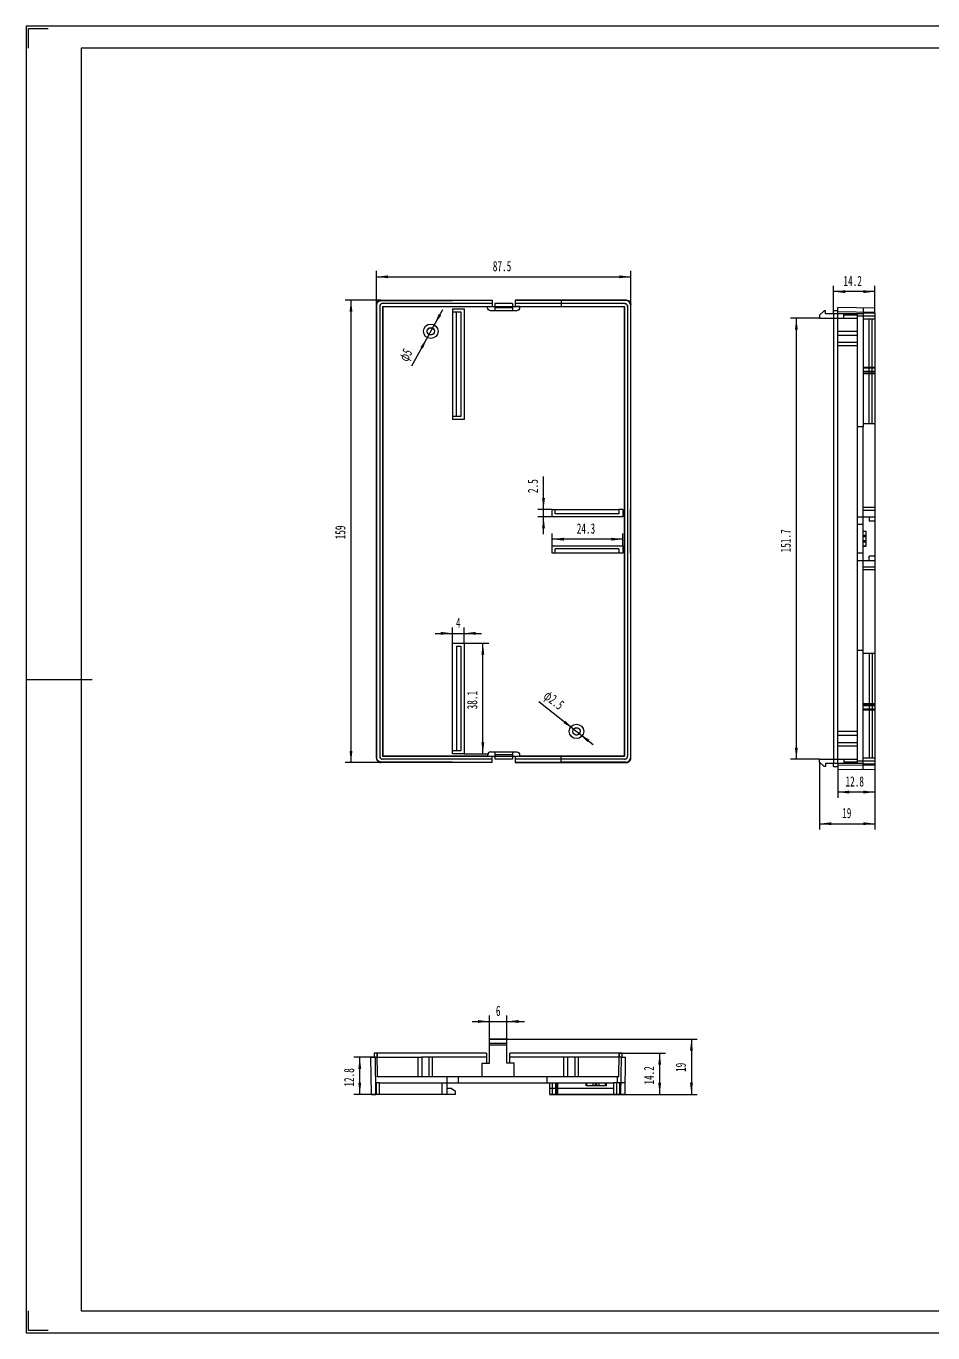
# Model space of a CAD drawing. Header units: millimetres. Extents: x 710 to 1346, y -487 to -38.
# Drawn here: x 709.7 to 1021.5, y -487.2 to -37.8 of the extents above; entities that cross this region are included whole.
import ezdxf

# ---------------------------------------------------------------- set-up
doc = ezdxf.new("R2010")
doc.units = ezdxf.units.MM
doc.layers.get('0').update_dxf_attribs({"lineweight": 0})
for name, color, linetype, lineweight in [('CAXA3', 7, 'Continuous', 25), ('CAXA4', 3, 'Continuous', 25), ('图框_内框线', 5, 'Continuous', 50), ('图框_外框线', 7, 'Continuous', 0), ('图框_角线', 5, 'Continuous', 140)]:
    doc.layers.add(name, color=color, linetype=linetype, lineweight=lineweight)
doc.styles.add('标准', font='', dxfattribs={"width": 0.667})
doc.styles.get('标准').set_extended_font_data('FangSong_GB2312')
doc.dimstyles.new('标准', dxfattribs={"dimtxt": 3.5, "dimasz": 4, "dimexe": 2, "dimexo": 0, "dimtad": 1, "dimdsep": 46, "dimtxsty": '标准', "dimcen": 0, "dimdle": 6, "dimazin": 2, "dimtfac": 1, "dimtdec": 3, "dimtmove": 0, "dimatfit": 3, "dimfxl": 0, "dimtolj": 1, "dimtzin": 0, "dimarcsym": 0})

# ---------------------------------------------------------------- blocks, each defined once
blk = doc.blocks.new('*CAXBLOCK01')
at = {"layer": 'CAXA4', "linetype": 'Continuous', "lineweight": 25}
for points in [[(830.12, -124.02), (834.12, -124.52), (834.12, -123.52)], [(917.62, -124.02), (913.62, -124.52), (913.62, -123.52)]]:
    blk.add_hatch(color=0, dxfattribs=at).paths.add_polyline_path(points, flags=0)
at = {"layer": 'CAXA4', "color": 0, "linetype": 'Continuous', "lineweight": 25}
for p, q in [((830.12, -133.56), (830.12, -122.02)), ((830.12, -124.02), (917.62, -124.02)), ((917.62, -133.56), (917.62, -122.02))]:
    blk.add_line(p, q, dxfattribs=at)
at = {"layer": 'CAXA4', "color": 0, "linetype": 'Continuous', "lineweight": 25, "insert": (870.14, -118.6), "char_height": 3.5, "attachment_point": 1, "style": '标准'}
blk.add_mtext('\\fFangSong_GB2312|b0|i0|p34;87.5', dxfattribs=at)
blk = doc.blocks.new('*CAXBLOCK12')
at = {"layer": 'CAXA4', "linetype": 'Continuous', "lineweight": 25}
for points in [[(821.37, -132.06), (820.87, -136.06), (821.87, -136.06)], [(821.37, -291.06), (820.87, -287.06), (821.87, -287.06)]]:
    blk.add_hatch(color=0, dxfattribs=at).paths.add_polyline_path(points, flags=0)
at = {"layer": 'CAXA4', "color": 0, "linetype": 'Continuous', "lineweight": 25}
for p, q in [((831.62, -132.06), (819.37, -132.06)), ((821.37, -132.06), (821.37, -291.06)), ((831.62, -291.06), (819.37, -291.06))]:
    blk.add_line(p, q, dxfattribs=at)
at = {"layer": 'CAXA4', "color": 0, "linetype": 'Continuous', "lineweight": 25, "insert": (815.95, -214.31), "char_height": 3.5, "attachment_point": 1, "rotation": 90, "style": '标准'}
blk.add_mtext('\\fFangSong_GB2312|b0|i0|p34;159', dxfattribs=at)
blk = doc.blocks.new('*CAXBLOCK23')
at = {"layer": 'CAXA4', "linetype": 'Continuous', "lineweight": 25}
for points in [[(850.02, -140.57), (852.39, -137.31), (851.52, -136.82)], [(847.61, -144.95), (846.12, -148.69), (845.24, -148.21)]]:
    blk.add_hatch(color=0, dxfattribs=at).paths.add_polyline_path(points, flags=0)
at = {"layer": 'CAXA4', "color": 0, "linetype": 'Continuous', "lineweight": 25}
blk.add_line((842.3, -154.58), (852.92, -135.31), dxfattribs=at)
at = {"layer": 'CAXA4', "color": 0, "linetype": 'Continuous', "lineweight": 25, "insert": (837.64, -151.81), "char_height": 3.5, "attachment_point": 1, "rotation": 61.1367, "style": '标准'}
blk.add_mtext('\\fFangSong_GB2312|b0|i0|p34;φ5', dxfattribs=at)
blk = doc.blocks.new('*CAXBLOCK34')
at = {"layer": 'CAXA4', "linetype": 'Continuous', "lineweight": 25}
for points in [[(897.93, -279.58), (894.48, -277.5), (895.1, -276.71)], [(899.9, -281.13), (902.73, -284), (903.35, -283.22)]]:
    blk.add_hatch(color=0, dxfattribs=at).paths.add_polyline_path(points, flags=0)
at = {"layer": 'CAXA4', "color": 0, "linetype": 'Continuous', "lineweight": 25}
blk.add_line((885.94, -270.12), (904.61, -284.85), dxfattribs=at)
at = {"layer": 'CAXA4', "color": 0, "linetype": 'Continuous', "lineweight": 25, "insert": (889.43, -265.97), "char_height": 3.5, "attachment_point": 1, "rotation": 321.7313, "style": '标准'}
blk.add_mtext('\\fFangSong_GB2312|b0|i0|p34;φ2.5', dxfattribs=at)
blk = doc.blocks.new('*CAXBLOCK45')
at = {"layer": 'CAXA4', "linetype": 'Continuous', "lineweight": 25}
for points in [[(890.57, -214.25), (894.57, -213.75), (894.57, -214.75)], [(914.87, -214.25), (910.87, -213.75), (910.87, -214.75)]]:
    blk.add_hatch(color=0, dxfattribs=at).paths.add_polyline_path(points, flags=0)
at = {"layer": 'CAXA4', "color": 0, "linetype": 'Continuous', "lineweight": 25}
for p, q in [((890.57, -216.56), (890.57, -212.25)), ((914.87, -214.25), (890.57, -214.25)), ((914.87, -216.56), (914.87, -212.25))]:
    blk.add_line(p, q, dxfattribs=at)
at = {"layer": 'CAXA4', "color": 0, "linetype": 'Continuous', "lineweight": 25, "insert": (898.99, -208.83), "char_height": 3.5, "attachment_point": 1, "style": '标准'}
blk.add_mtext('\\fFangSong_GB2312|b0|i0|p34;24.3', dxfattribs=at)
blk = doc.blocks.new('*CAXBLOCK56')
at = {"layer": 'CAXA4', "linetype": 'Continuous', "lineweight": 25}
for points in [[(887.58, -204.06), (888.08, -200.06), (887.08, -200.06)], [(887.58, -206.56), (888.08, -210.56), (887.08, -210.56)]]:
    blk.add_hatch(color=0, dxfattribs=at).paths.add_polyline_path(points, flags=0)
at = {"layer": 'CAXA4', "color": 0, "linetype": 'Continuous', "lineweight": 25}
for p, q in [((887.58, -212.56), (887.58, -192.71)), ((890.57, -204.06), (885.58, -204.06)), ((890.57, -206.56), (885.58, -206.56))]:
    blk.add_line(p, q, dxfattribs=at)
at = {"layer": 'CAXA4', "color": 0, "linetype": 'Continuous', "lineweight": 25, "insert": (882.16, -198.38), "char_height": 3.5, "attachment_point": 1, "rotation": 90, "style": '标准'}
blk.add_mtext('\\fFangSong_GB2312|b0|i0|p34;2.5', dxfattribs=at)
blk = doc.blocks.new('*CAXBLOCK67')
at = {"layer": 'CAXA4', "linetype": 'Continuous', "lineweight": 25}
for points in [[(866.72, -250.01), (867.22, -254.01), (866.22, -254.01)], [(866.72, -288.11), (867.22, -284.11), (866.22, -284.11)]]:
    blk.add_hatch(color=0, dxfattribs=at).paths.add_polyline_path(points, flags=0)
at = {"layer": 'CAXA4', "color": 0, "linetype": 'Continuous', "lineweight": 25}
for p, q in [((860.27, -250.01), (868.72, -250.01)), ((866.72, -288.11), (866.72, -250.01)), ((860.27, -288.11), (868.72, -288.11))]:
    blk.add_line(p, q, dxfattribs=at)
at = {"layer": 'CAXA4', "color": 0, "linetype": 'Continuous', "lineweight": 25, "insert": (861.3, -272.78), "char_height": 3.5, "attachment_point": 1, "rotation": 90, "style": '标准'}
blk.add_mtext('\\fFangSong_GB2312|b0|i0|p34;38.1', dxfattribs=at)
blk = doc.blocks.new('*CAXBLOCK78')
at = {"layer": 'CAXA4', "linetype": 'Continuous', "lineweight": 25}
for points in [[(856.27, -246.64), (852.27, -247.14), (852.27, -246.14)], [(860.27, -246.64), (864.27, -247.14), (864.27, -246.14)]]:
    blk.add_hatch(color=0, dxfattribs=at).paths.add_polyline_path(points, flags=0)
at = {"layer": 'CAXA4', "color": 0, "linetype": 'Continuous', "lineweight": 25}
for p, q in [((850.27, -246.64), (866.27, -246.64)), ((856.27, -250.01), (856.27, -244.64)), ((860.27, -250.01), (860.27, -244.64))]:
    blk.add_line(p, q, dxfattribs=at)
at = {"layer": 'CAXA4', "color": 0, "linetype": 'Continuous', "lineweight": 25, "insert": (857.47, -241.22), "char_height": 3.5, "attachment_point": 1, "style": '标准'}
blk.add_mtext('\\fFangSong_GB2312|b0|i0|p34;4', dxfattribs=at)
blk = doc.blocks.new('*CAXBLOCK89')
at = {"layer": 'CAXA4', "linetype": 'Continuous', "lineweight": 25}
for points in [[(988.73, -301.23), (992.73, -300.73), (992.73, -301.73)], [(1001.53, -301.23), (997.53, -300.73), (997.53, -301.73)]]:
    blk.add_hatch(color=0, dxfattribs=at).paths.add_polyline_path(points, flags=0)
at = {"layer": 'CAXA4', "color": 0, "linetype": 'Continuous', "lineweight": 25}
for p, q in [((988.73, -291.45), (988.73, -303.23)), ((1001.53, -293.45), (1001.53, -303.23)), ((1001.53, -301.23), (988.73, -301.23))]:
    blk.add_line(p, q, dxfattribs=at)
at = {"layer": 'CAXA4', "color": 0, "linetype": 'Continuous', "lineweight": 25, "insert": (991.41, -295.81), "char_height": 3.5, "attachment_point": 1, "style": '标准'}
blk.add_mtext('\\fFangSong_GB2312|b0|i0|p34;12.8', dxfattribs=at)
blk = doc.blocks.new('*CAXBLOCK910')
at = {"layer": 'CAXA4', "linetype": 'Continuous', "lineweight": 25}
for points in [[(982.53, -312.1), (986.53, -312.6), (986.53, -311.6)], [(1001.53, -312.1), (997.53, -312.6), (997.53, -311.6)]]:
    blk.add_hatch(color=0, dxfattribs=at).paths.add_polyline_path(points, flags=0)
at = {"layer": 'CAXA4', "color": 0, "linetype": 'Continuous', "lineweight": 25}
for p, q in [((982.53, -290.95), (982.53, -314.1)), ((1001.53, -293.45), (1001.53, -314.1)), ((982.53, -312.1), (1001.53, -312.1))]:
    blk.add_line(p, q, dxfattribs=at)
at = {"layer": 'CAXA4', "color": 0, "linetype": 'Continuous', "lineweight": 25, "insert": (990.26, -306.68), "char_height": 3.5, "attachment_point": 1, "style": '标准'}
blk.add_mtext('\\fFangSong_GB2312|b0|i0|p34;19', dxfattribs=at)
blk = doc.blocks.new('*CAXBLOCK1011')
at = {"layer": 'CAXA4', "linetype": 'Continuous', "lineweight": 25}
for points in [[(974.51, -138.25), (975.01, -142.25), (974.01, -142.25)], [(974.51, -289.95), (975.01, -285.95), (974.01, -285.95)]]:
    blk.add_hatch(color=0, dxfattribs=at).paths.add_polyline_path(points, flags=0)
at = {"layer": 'CAXA4', "color": 0, "linetype": 'Continuous', "lineweight": 25}
for p, q in [((982.53, -138.25), (972.51, -138.25)), ((974.51, -289.95), (974.51, -138.25)), ((982.53, -289.95), (972.51, -289.95))]:
    blk.add_line(p, q, dxfattribs=at)
at = {"layer": 'CAXA4', "color": 0, "linetype": 'Continuous', "lineweight": 25, "insert": (969.09, -218.8), "char_height": 3.5, "attachment_point": 1, "rotation": 90, "style": '标准'}
blk.add_mtext('\\fFangSong_GB2312|b0|i0|p34;151.7', dxfattribs=at)
blk = doc.blocks.new('*CAXBLOCK1112')
at = {"layer": 'CAXA4', "linetype": 'Continuous', "lineweight": 25}
for points in [[(987.33, -129.11), (991.33, -128.61), (991.33, -129.61)], [(1001.53, -129.11), (997.53, -128.61), (997.53, -129.61)]]:
    blk.add_hatch(color=0, dxfattribs=at).paths.add_polyline_path(points, flags=0)
at = {"layer": 'CAXA4', "color": 0, "linetype": 'Continuous', "lineweight": 25}
for p, q in [((987.33, -136.75), (987.33, -127.11)), ((1001.53, -129.11), (987.33, -129.11)), ((1001.53, -136.25), (1001.53, -127.11))]:
    blk.add_line(p, q, dxfattribs=at)
at = {"layer": 'CAXA4', "color": 0, "linetype": 'Continuous', "lineweight": 25, "insert": (990.71, -123.69), "char_height": 3.5, "attachment_point": 1, "style": '标准'}
blk.add_mtext('\\fFangSong_GB2312|b0|i0|p34;14.2', dxfattribs=at)
blk = doc.blocks.new('*CAXBLOCK1415')
at = {"layer": 'CAXA4', "linetype": 'Continuous', "lineweight": 25}
for points in [[(824.39, -392.41), (824.89, -396.41), (823.89, -396.41)], [(824.39, -405.21), (824.89, -401.21), (823.89, -401.21)]]:
    blk.add_hatch(color=0, dxfattribs=at).paths.add_polyline_path(points, flags=0)
at = {"layer": 'CAXA4', "color": 0, "linetype": 'Continuous', "lineweight": 25}
for p, q in [((829.75, -392.41), (822.39, -392.41)), ((824.39, -405.21), (824.39, -392.41)), ((831.2, -405.21), (822.39, -405.21))]:
    blk.add_line(p, q, dxfattribs=at)
at = {"layer": 'CAXA4', "color": 0, "linetype": 'Continuous', "lineweight": 25, "insert": (818.97, -402.53), "char_height": 3.5, "attachment_point": 1, "rotation": 90, "style": '标准'}
blk.add_mtext('\\fFangSong_GB2312|b0|i0|p34;12.8', dxfattribs=at)
blk = doc.blocks.new('*CAXBLOCK1516')
at = {"layer": 'CAXA4', "linetype": 'Continuous', "lineweight": 25}
for points in [[(927.52, -391.01), (928.02, -395.01), (927.02, -395.01)], [(927.52, -405.21), (928.02, -401.21), (927.02, -401.21)]]:
    blk.add_hatch(color=0, dxfattribs=at).paths.add_polyline_path(points, flags=0)
at = {"layer": 'CAXA4', "color": 0, "linetype": 'Continuous', "lineweight": 25}
for p, q in [((913.59, -391.01), (929.52, -391.01)), ((927.52, -405.21), (927.52, -391.01)), ((915.6, -405.21), (929.52, -405.21))]:
    blk.add_line(p, q, dxfattribs=at)
at = {"layer": 'CAXA4', "color": 0, "linetype": 'Continuous', "lineweight": 25, "insert": (922.1, -401.83), "char_height": 3.5, "attachment_point": 1, "rotation": 90, "style": '标准'}
blk.add_mtext('\\fFangSong_GB2312|b0|i0|p34;14.2', dxfattribs=at)
blk = doc.blocks.new('*CAXBLOCK1617')
at = {"layer": 'CAXA4', "linetype": 'Continuous', "lineweight": 25}
for points in [[(938.44, -386.21), (937.94, -390.21), (938.94, -390.21)], [(938.44, -405.21), (937.94, -401.21), (938.94, -401.21)]]:
    blk.add_hatch(color=0, dxfattribs=at).paths.add_polyline_path(points, flags=0)
at = {"layer": 'CAXA4', "color": 0, "linetype": 'Continuous', "lineweight": 25}
for p, q in [((869, -386.21), (940.44, -386.21)), ((938.44, -386.21), (938.44, -405.21)), ((889.7, -405.21), (940.44, -405.21))]:
    blk.add_line(p, q, dxfattribs=at)
at = {"layer": 'CAXA4', "color": 0, "linetype": 'Continuous', "lineweight": 25, "insert": (933.02, -397.49), "char_height": 3.5, "attachment_point": 1, "rotation": 90, "style": '标准'}
blk.add_mtext('\\fFangSong_GB2312|b0|i0|p34;19', dxfattribs=at)
blk = doc.blocks.new('*CAXBLOCK1718')
at = {"layer": 'CAXA4', "linetype": 'Continuous', "lineweight": 25}
for points in [[(869, -380.12), (865, -380.62), (865, -379.62)], [(875, -380.12), (879, -380.62), (879, -379.62)]]:
    blk.add_hatch(color=0, dxfattribs=at).paths.add_polyline_path(points, flags=0)
at = {"layer": 'CAXA4', "color": 0, "linetype": 'Continuous', "lineweight": 25}
for p, q in [((863, -380.12), (881, -380.12)), ((869, -386.21), (869, -378.12)), ((875, -386.21), (875, -378.12))]:
    blk.add_line(p, q, dxfattribs=at)
at = {"layer": 'CAXA4', "color": 0, "linetype": 'Continuous', "lineweight": 25, "insert": (871.2, -374.7), "char_height": 3.5, "attachment_point": 1, "style": '标准'}
blk.add_mtext('\\fFangSong_GB2312|b0|i0|p34;6', dxfattribs=at)

msp = doc.modelspace()

# ---------------------------------------------------------------- linework, layer by layer
at = {"color": 0, "linetype": 'Continuous', "lineweight": 25}
for p, q in [((830.265, -133.707), (830.116, -133.557)), ((830.116, -289.557), (830.116, -133.563)), ((830.265, -289.407), (830.265, -133.707)), ((831.266, -134.207), (831.266, -288.907)), ((831.765, -132.207), (831.615, -132.057)), ((831.616, -132.057), (869.866, -132.057)), ((831.765, -132.207), (856.266, -132.207)), ((832.266, -134.207), (832.266, -288.907)), ((832.362, -134.303), (832.266, -134.207)), ((832.266, -134.207), (915.466, -134.207)), ((869.866, -133.207), (832.275, -133.207)), ((832.362, -134.303), (832.362, -288.811)), ((868.366, -134.303), (832.362, -134.303)), ((869.866, -132.16), (856.266, -132.16)), ((868.366, -134.707), (868.366, -134.248)), ((868.366, -134.248), (869.866, -134.248)), ((869.866, -132.057), (869.866, -134.248)), ((870.866, -133.207), (870.866, -135.707)), ((876.866, -133.207), (870.866, -133.207)), ((876.866, -134.707), (870.866, -134.707)), ((876.866, -133.207), (876.866, -135.707)), ((893.666, -132.16), (877.856, -132.16)), ((877.866, -132.057), (877.866, -134.248)), ((916.116, -132.057), (877.866, -132.057)), ((915.457, -133.207), (877.866, -133.207)), ((879.366, -134.248), (877.866, -134.248)), ((879.366, -134.248), (879.366, -134.707)), ((915.37, -134.303), (879.366, -134.303)), ((893.666, -132.16), (893.666, -134.007)), ((915.966, -132.207), (893.666, -132.207)), ((915.466, -134.207), (915.37, -134.303)), ((915.37, -288.811), (915.37, -134.303)), ((915.466, -134.207), (915.466, -288.907)), ((916.116, -132.057), (915.966, -132.207)), ((916.466, -134.207), (916.466, -288.907)), ((917.616, -133.557), (917.466, -133.707)), ((917.466, -133.707), (917.466, -204.057)), ((917.616, -289.557), (917.616, -133.563)), ((988.73, -136.75), (988.73, -134.6)), ((1001.53, -134.75), (988.73, -134.6)), ((997.53, -134.703), (997.53, -175.65)), ((1001.53, -136.25), (1001.53, -134.75)), ((856.266, -135.007), (860.266, -135.007)), ((856.266, -135.007), (856.266, -173.107)), ((856.266, -136.057), (859.166, -136.057)), ((857.666, -172.057), (857.666, -136.057)), ((859.166, -136.057), (859.166, -172.057)), ((860.266, -135.007), (860.266, -173.107)), ((878.366, -135.707), (869.366, -135.707)), ((984.03, -135.75), (982.53, -137.25)), ((982.53, -137.25), (982.53, -138.25)), ((982.53, -138.25), (995.53, -138.25)), ((984.53, -135.75), (984.03, -135.75)), ((984.53, -136.75), (984.53, -135.75)), ((987.33, -136.75), (984.53, -136.75)), ((987.33, -136.75), (987.33, -135.75)), ((988.73, -135.75), (987.33, -135.75)), ((987.33, -136.75), (987.33, -291.446)), ((988.73, -136.75), (987.33, -136.75)), ((995.53, -136.846), (987.33, -136.75)), ((1001.53, -136.25), (988.73, -136.1)), ((988.73, -144.05), (988.73, -136.75)), ((997.53, -136.75), (988.73, -136.75)), ((990.83, -138.25), (990.83, -136.75)), ((995.53, -137.25), (990.83, -137.25)), ((995.53, -142.8), (995.53, -136.846)), ((997.53, -137.55), (995.53, -137.55)), ((1001.53, -136.55), (997.53, -136.55)), ((1001.53, -137.55), (997.53, -137.55)), ((1001.53, -138.6), (997.53, -138.6)), ((999.53, -174.6), (999.53, -138.6)), ((1000.53, -174.6), (1000.53, -138.6)), ((1001.53, -136.55), (1001.53, -136.25)), ((1001.53, -136.55), (1001.53, -137.55)), ((1001.53, -137.55), (1001.53, -293.45)), ((995.53, -142.8), (988.73, -142.8)), ((995.53, -147.8), (995.53, -142.8)), ((988.73, -146.552), (988.73, -144.05)), ((988.73, -144.05), (995.53, -144.05)), ((988.73, -281.648), (988.73, -146.552)), ((988.73, -146.552), (995.53, -146.552)), ((995.53, -147.8), (988.73, -147.8)), ((995.53, -280.4), (995.53, -147.8)), ((997.53, -155.1), (1001.53, -155.1)), ((1001.53, -155.472), (997.53, -155.472)), ((1001.53, -156.6), (997.53, -156.6)), ((1001.53, -156.828), (997.53, -156.828)), ((1001.53, -157.369), (997.53, -157.369)), ((859.166, -172.057), (856.266, -172.057)), ((860.266, -173.107), (856.266, -173.107)), ((1001.53, -174.6), (997.53, -174.6)), ((997.53, -175.65), (995.53, -175.65)), ((997.53, -252.55), (997.53, -175.65)), ((890.566, -204.057), (913.466, -204.057)), ((890.566, -206.557), (890.566, -204.057)), ((914.866, -206.557), (890.566, -206.557)), ((913.466, -205.557), (891.566, -205.557)), ((913.466, -204.057), (913.466, -205.557)), ((914.866, -204.057), (913.466, -204.057)), ((914.866, -204.057), (914.866, -206.557)), ((917.512, -204.057), (917.466, -204.057)), ((917.512, -219.057), (917.512, -204.057)), ((995.53, -206.6), (997.53, -206.6)), ((1001.53, -203.35), (997.53, -203.35)), ((1001.53, -204.35), (997.53, -204.35)), ((997.53, -206.6), (1001.53, -206.6)), ((999.53, -206.6), (999.53, -208.1)), ((995.53, -209.1), (997.53, -209.1)), ((1001.53, -208.1), (999.53, -208.1)), ((997.53, -211.55), (998.53, -211.55)), ((998.53, -211.595), (997.53, -211.595)), ((998.53, -212.967), (997.53, -212.967)), ((998.53, -213.103), (997.53, -213.103)), ((998.53, -213.421), (997.53, -213.421)), ((998.53, -214.779), (997.53, -214.779)), ((998.53, -215.096), (997.53, -215.096)), ((998.53, -215.234), (997.53, -215.234)), ((998.53, -216.65), (998.53, -211.55)), ((890.566, -216.557), (914.866, -216.557)), ((890.566, -219.057), (890.566, -216.557)), ((913.466, -219.057), (890.566, -219.057)), ((913.466, -217.557), (891.566, -217.557)), ((891.566, -219.057), (891.566, -217.557)), ((913.466, -217.557), (913.466, -219.057)), ((914.866, -219.057), (913.466, -219.057)), ((914.866, -216.557), (914.866, -219.057)), ((917.466, -219.057), (917.466, -289.407)), ((997.53, -219.1), (995.53, -219.1)), ((998.53, -216.605), (997.53, -216.605)), ((997.53, -216.65), (998.53, -216.65)), ((1001.53, -220.1), (999.53, -220.1)), ((999.53, -221.6), (999.53, -220.1)), ((995.53, -221.6), (997.53, -221.6)), ((997.53, -221.6), (1001.53, -221.6)), ((1001.53, -223.85), (997.53, -223.85)), ((1001.53, -224.85), (997.53, -224.85)), ((856.266, -250.007), (860.266, -250.007)), ((856.266, -288.107), (856.266, -250.007)), ((857.666, -251.057), (857.666, -287.057)), ((859.166, -251.057), (859.166, -287.057)), ((860.266, -250.007), (860.266, -288.107)), ((997.53, -252.55), (995.53, -252.55)), ((997.53, -293.497), (997.53, -252.55)), ((1001.53, -253.6), (997.53, -253.6)), ((999.53, -253.6), (999.53, -289.6)), ((1000.53, -253.6), (1000.53, -289.6)), ((1001.53, -270.831), (997.53, -270.831)), ((1001.53, -271.372), (997.53, -271.372)), ((1001.53, -271.6), (997.53, -271.6)), ((1001.53, -272.728), (997.53, -272.728)), ((1001.53, -273.1), (997.53, -273.1)), ((995.53, -280.4), (988.73, -280.4)), ((988.73, -281.648), (995.53, -281.648)), ((988.73, -284.15), (988.73, -281.648)), ((995.53, -285.4), (995.53, -280.4)), ((859.166, -287.057), (856.266, -287.057)), ((869.366, -287.407), (878.366, -287.407)), ((870.866, -287.407), (870.866, -289.907)), ((876.866, -287.407), (876.866, -289.907)), ((988.73, -284.15), (995.53, -284.15)), ((988.73, -291.45), (988.73, -284.15)), ((995.53, -285.4), (988.73, -285.4)), ((995.53, -291.354), (995.53, -285.4)), ((830.265, -289.407), (830.116, -289.557)), ((831.765, -290.907), (831.615, -291.057)), ((869.866, -291.057), (831.616, -291.057)), ((856.266, -290.907), (831.76, -290.907)), ((832.266, -288.907), (832.362, -288.811)), ((832.266, -288.907), (915.466, -288.907)), ((869.866, -289.907), (832.275, -289.907)), ((832.362, -288.811), (868.366, -288.811)), ((860.266, -288.107), (856.266, -288.107)), ((856.266, -290.954), (869.875, -290.954)), ((868.366, -288.407), (868.366, -288.866)), ((868.366, -288.866), (869.866, -288.866)), ((869.866, -291.057), (869.866, -288.866)), ((876.866, -288.407), (870.866, -288.407)), ((876.866, -289.907), (870.866, -289.907)), ((877.866, -288.866), (879.366, -288.866)), ((877.866, -288.866), (877.866, -291.057)), ((915.457, -289.907), (877.866, -289.907)), ((877.866, -290.954), (893.666, -290.954)), ((877.866, -291.057), (916.116, -291.057)), ((879.366, -288.407), (879.366, -288.866)), ((879.366, -288.811), (915.37, -288.811)), ((893.666, -290.954), (893.666, -289.107)), ((915.966, -290.907), (893.666, -290.907)), ((915.37, -288.811), (915.466, -288.907)), ((916.116, -291.057), (915.966, -290.907)), ((917.466, -289.407), (917.616, -289.557)), ((982.53, -289.95), (995.53, -289.95)), ((982.53, -290.95), (982.53, -289.95)), ((984.03, -292.45), (982.53, -290.95)), ((987.33, -291.45), (984.53, -291.45)), ((984.53, -291.45), (984.53, -292.45)), ((995.53, -291.354), (987.33, -291.45)), ((987.33, -292.45), (987.33, -291.446)), ((988.73, -291.45), (987.33, -291.45)), ((997.53, -291.45), (988.73, -291.45)), ((988.73, -291.45), (988.73, -292.45)), ((1001.53, -291.95), (988.73, -292.1)), ((990.83, -289.95), (990.83, -291.45)), ((995.53, -290.95), (990.83, -290.95)), ((1001.53, -290.65), (995.53, -290.65)), ((1001.53, -289.6), (997.53, -289.6)), ((1001.53, -291.65), (997.53, -291.65)), ((984.53, -292.45), (984.03, -292.45)), ((987.33, -292.45), (988.73, -292.45)), ((987.33, -292.472), (988.73, -292.472)), ((988.73, -292.45), (988.73, -293.6)), ((1001.53, -293.45), (988.73, -293.6)), ((869.002, -394.511), (869.002, -386.211)), ((875.002, -386.211), (869.002, -386.211)), ((875.002, -394.511), (875.002, -386.211)), ((875.002, -387.711), (869.002, -387.711)), ((875.002, -388.211), (869.002, -388.211)), ((828.25, -392.411), (829.752, -392.411)), ((828.401, -405.211), (828.252, -392.411)), ((829.402, -391.011), (829.402, -392.411)), ((868.002, -391.011), (829.402, -391.011)), ((829.901, -405.211), (829.751, -392.411)), ((829.752, -392.411), (845.699, -392.411)), ((830.402, -391.011), (830.402, -392.411)), ((830.498, -399.211), (830.402, -391.011)), ((844.452, -399.211), (844.452, -392.411)), ((845.699, -392.411), (845.699, -399.211)), ((848.202, -392.411), (845.699, -392.411)), ((848.202, -392.411), (848.202, -399.211)), ((868.002, -392.411), (848.202, -392.411)), ((849.452, -399.211), (849.452, -392.411)), ((866.502, -399.211), (866.502, -394.511)), ((866.502, -394.511), (869.002, -394.511)), ((868.002, -391.011), (868.002, -394.511)), ((877.502, -394.511), (875.002, -394.511)), ((913.592, -391.011), (876.002, -391.011)), ((876.002, -394.511), (876.002, -391.011)), ((895.802, -392.411), (876.002, -392.411)), ((877.502, -399.211), (877.502, -394.511)), ((894.552, -399.211), (894.552, -392.411)), ((898.304, -392.411), (895.802, -392.411)), ((895.802, -392.411), (895.802, -399.211)), ((913.592, -392.411), (898.304, -392.411)), ((898.304, -392.411), (898.304, -399.211)), ((899.552, -399.211), (899.552, -392.411)), ((913.505, -399.211), (913.602, -391.011)), ((914.602, -391.011), (913.592, -391.011)), ((913.592, -392.411), (913.592, -391.011)), ((914.602, -392.411), (913.592, -392.411)), ((913.613, -391.011), (913.613, -392.411)), ((914.252, -392.411), (914.102, -405.211)), ((914.602, -392.411), (914.602, -391.011)), ((914.602, -392.411), (915.752, -392.411)), ((915.602, -405.211), (915.752, -392.411)), ((844.452, -399.211), (830.498, -399.211)), ((849.452, -399.211), (844.452, -399.211)), ((894.552, -399.211), (849.452, -399.211)), ((854.402, -401.211), (854.402, -399.211)), ((858.402, -401.211), (858.402, -399.211)), ((888.702, -399.211), (888.702, -401.211)), ((899.552, -399.211), (894.552, -399.211)), ((913.505, -399.211), (899.552, -399.211)), ((913.002, -401.211), (913.002, -399.211)), ((830.202, -405.211), (830.202, -401.211)), ((831.202, -401.211), (830.202, -401.211)), ((831.202, -405.211), (831.202, -401.211)), ((831.202, -401.211), (911.602, -401.211)), ((852.702, -405.211), (852.702, -401.211)), ((854.402, -405.211), (854.402, -401.211)), ((855.802, -403.211), (854.402, -403.211)), ((857.302, -404.211), (855.802, -403.211)), ((857.302, -405.211), (857.302, -404.211)), ((889.702, -405.211), (889.702, -401.211)), ((911.602, -403.211), (889.702, -403.211)), ((890.655, -405.211), (890.655, -401.211)), ((891.802, -405.211), (891.802, -401.211)), ((892.259, -405.211), (892.259, -401.211)), ((892.507, -405.211), (892.507, -401.211)), ((902.202, -402.211), (902.202, -401.211)), ((909.202, -402.211), (902.202, -402.211)), ((902.494, -402.211), (902.494, -401.211)), ((904.708, -402.211), (904.708, -401.211)), ((905.494, -402.211), (905.494, -401.211)), ((905.909, -402.211), (905.909, -401.211)), ((906.702, -402.211), (906.702, -401.211)), ((908.909, -402.211), (908.909, -401.211)), ((909.202, -402.211), (909.202, -401.211)), ((915.648, -401.211), (911.602, -401.211)), ((911.602, -401.211), (911.602, -405.211)), ((912.802, -405.211), (912.802, -401.211)), ((913.802, -405.211), (913.802, -401.211)), ((828.401, -405.211), (829.901, -405.211)), ((830.202, -405.211), (829.901, -405.211)), ((831.202, -405.211), (830.202, -405.211)), ((857.302, -405.211), (831.202, -405.211)), ((915.602, -405.211), (889.702, -405.211))]:
    msp.add_line(p, q, dxfattribs=at)
for centre, radius in [((848.816, -142.757), 2.5), ((848.814, -142.758), 1.251), ((898.916, -280.357), 2.5), ((898.917, -280.356), 1.251)]:
    msp.add_circle(centre, radius, dxfattribs=at)
for centre, radius, start, end in [((832.267, -134.209), 1.002, 90.10784, 179.89216), ((831.615, -289.557), 1.5, 179.99459, 270.00541), ((832.267, -288.905), 1.002, 180.10784, 269.89216), ((916.116, -289.557), 1.5, 269.99459, 0.00541)]:
    msp.add_arc(centre, radius, start, end, dxfattribs=at)
for centre, major_axis, start_param, end_param in [((915.966, -133.707), (-1.061, -1.061), 2.3562631, 3.9269458), ((915.966, -289.407), (1.061, -1.061), 5.4978322, 7.0685149)]:
    msp.add_ellipse(centre, major_axis=major_axis, ratio=0.9998629, start_param=start_param, end_param=end_param, dxfattribs=at)
for points, knots in [([(830.116, -133.563), (830.106, -133.391), (830.187, -133.01), (830.484, -132.505), (831, -132.145), (831.407, -132.067), (831.616, -132.057)], [0, 0, 0, 0, 0.5173943, 1.1325737, 1.7201751, 2.3451632, 2.3451632, 2.3451632, 2.3451632]), ([(830.265, -133.707), (830.277, -133.494), (830.352, -133.083), (830.712, -132.589), (831.204, -132.283), (831.579, -132.211), (831.765, -132.207)], [0, 0, 0, 0, 0.6391203, 1.2183921, 1.7805196, 2.3383994, 2.3383994, 2.3383994, 2.3383994]), ([(832.266, -133.207), (832.228, -133.207), (832.153, -133.212), (832.043, -133.231), (831.935, -133.262), (831.831, -133.305), (831.733, -133.359), (831.641, -133.424), (831.558, -133.499), (831.483, -133.583), (831.418, -133.674), (831.363, -133.773), (831.32, -133.876), (831.289, -133.984), (831.27, -134.095), (831.266, -134.17), (831.266, -134.207)], [0, 0, 0, 0, 0.1121222, 0.224238, 0.336348, 0.4484521, 0.5605503, 0.6726427, 0.7847292, 0.8968098, 1.0088846, 1.1209535, 1.2330165, 1.3450736, 1.4571249, 1.5691703, 1.5691703, 1.5691703, 1.5691703]), ([(915.457, -133.207), (915.569, -133.21), (915.786, -133.239), (916.065, -133.387), (916.285, -133.605), (916.43, -133.885), (916.466, -134.101), (916.466, -134.207)], [0, 0, 0, 0, 0.3374041, 0.6446688, 0.9285921, 1.2563131, 1.5740273, 1.5740273, 1.5740273, 1.5740273]), ([(916.466, -134.207), (916.468, -134.078), (916.408, -133.806), (916.177, -133.457), (915.827, -133.254), (915.574, -133.203), (915.457, -133.207)], [0, 0, 0, 0, 0.3863469, 0.8136951, 1.2158607, 1.5688207, 1.5688207, 1.5688207, 1.5688207]), ([(916.116, -132.057), (916.271, -132.057), (916.582, -132.106), (917.004, -132.318), (917.342, -132.652), (917.565, -133.079), (917.616, -133.401), (917.616, -133.563)], [0, 0, 0, 0, 0.465057, 0.9285449, 1.3954992, 1.8663643, 2.352153, 2.352153, 2.352153, 2.352153]), ([(847.566, -142.813), (847.565, -142.672), (847.603, -142.39), (847.781, -142), (848.104, -141.71), (848.499, -141.517), (848.958, -141.491), (849.401, -141.626), (849.775, -141.91), (850.011, -142.307), (850.064, -142.608), (850.066, -142.757)], [0, 0, 0, 0, 0.4225488, 0.8419174, 1.258469, 1.6978837, 2.1361204, 2.6037728, 3.0607847, 3.5117311, 3.9583271, 3.9583271, 3.9583271, 3.9583271]), ([(850.066, -142.757), (850.07, -142.897), (850.023, -143.189), (849.795, -143.582), (849.438, -143.862), (849.021, -144.024), (848.59, -144), (848.184, -143.871), (847.859, -143.59), (847.633, -143.231), (847.573, -142.951), (847.566, -142.813)], [0, 0, 0, 0, 0.4198365, 0.8655136, 1.3299168, 1.757185, 2.1776134, 2.5981112, 3.0129665, 3.438223, 3.8522954, 3.8522954, 3.8522954, 3.8522954]), ([(897.666, -280.357), (897.661, -280.217), (897.708, -279.925), (897.936, -279.532), (898.293, -279.252), (898.71, -279.09), (899.141, -279.114), (899.547, -279.243), (899.872, -279.524), (900.098, -279.883), (900.158, -280.163), (900.165, -280.301)], [0, 0, 0, 0, 0.4198365, 0.8655136, 1.3299168, 1.757185, 2.1776134, 2.5981112, 3.0129665, 3.438223, 3.8522954, 3.8522954, 3.8522954, 3.8522954]), ([(900.165, -280.301), (900.166, -280.442), (900.128, -280.724), (899.95, -281.115), (899.627, -281.404), (899.233, -281.597), (898.773, -281.624), (898.33, -281.488), (897.956, -281.205), (897.72, -280.808), (897.667, -280.506), (897.666, -280.357)], [0, 0, 0, 0, 0.4225488, 0.8419174, 1.258469, 1.6978837, 2.1361204, 2.6037728, 3.0607847, 3.5117311, 3.9583271, 3.9583271, 3.9583271, 3.9583271]), ([(831.76, -290.907), (831.606, -290.907), (831.307, -290.855), (830.916, -290.663), (830.614, -290.392), (830.41, -290.081), (830.29, -289.748), (830.265, -289.522), (830.265, -289.407)], [0, 0, 0, 0, 0.4635148, 0.8929539, 1.2901481, 1.6663256, 1.9990695, 2.341957, 2.341957, 2.341957, 2.341957]), ([(831.266, -288.907), (831.266, -288.945), (831.27, -289.019), (831.289, -289.13), (831.32, -289.238), (831.363, -289.342), (831.418, -289.44), (831.483, -289.531), (831.558, -289.615), (831.641, -289.69), (831.733, -289.755), (831.831, -289.809), (831.935, -289.853), (832.043, -289.884), (832.153, -289.903), (832.228, -289.907), (832.266, -289.907)], [0, 0, 0, 0, 0.1121222, 0.224238, 0.336348, 0.4484521, 0.5605504, 0.6726427, 0.7847292, 0.8968099, 1.0088846, 1.1209535, 1.2330165, 1.3450737, 1.4571249, 1.5691704, 1.5691704, 1.5691704, 1.5691704]), ([(915.457, -289.907), (915.575, -289.902), (915.797, -289.875), (916.079, -289.706), (916.299, -289.501), (916.428, -289.216), (916.458, -289.014), (916.466, -288.903)], [0, 0, 0, 0, 0.3557345, 0.6546881, 0.9705582, 1.2432127, 1.5761854, 1.5761854, 1.5761854, 1.5761854])]:
    msp.add_open_spline(points, degree=3, knots=knots, dxfattribs=at)
for points in [[(869.366, -135.707), (868.842, -135.707), (868.366, -135.231), (868.366, -134.707)], [(877.856, -132.16), (877.856, -132.501), (877.861, -133.184), (877.866, -133.866), (877.866, -134.207)], [(879.366, -134.707), (879.366, -135.231), (878.889, -135.707), (878.366, -135.707)], [(869.366, -287.407), (868.842, -287.407), (868.366, -287.884), (868.366, -288.407)], [(878.366, -287.407), (878.889, -287.407), (879.366, -287.884), (879.366, -288.407)], [(869.875, -290.954), (869.875, -290.613), (869.87, -289.931), (869.866, -289.248), (869.866, -288.907)]]:
    msp.add_open_spline(points, degree=3, dxfattribs=at)
at = {"layer": 'CAXA3', "color": 0, "linetype": 'Continuous', "lineweight": 25}
for p, q in [((891.566, -205.557), (891.566, -204.057)), ((857.666, -251.057), (859.166, -251.057))]:
    msp.add_line(p, q, dxfattribs=at)
at = {"layer": '图框_内框线', "color": 0, "linetype": 'Continuous', "lineweight": 25}
for points in [[(728.595, -479.642), (1338.384, -479.642), (1338.384, -45.376), (728.595, -45.376), (728.595, -479.642)], [(709.681, -262.509), (732.378, -262.509)]]:
    msp.add_lwpolyline(points, dxfattribs=at)
at = {"layer": '图框_外框线', "color": 0, "linetype": 'Continuous', "lineweight": 25}
msp.add_lwpolyline([(709.681, -487.208), (1345.95, -487.208), (1345.95, -37.81), (709.681, -37.81), (709.681, -487.208)], dxfattribs=at)
at = {"layer": '图框_角线', "color": 0, "linetype": 'Continuous', "lineweight": 25}
for points in [[(710.438, -45.376), (710.438, -38.567), (717.247, -38.567)], [(717.247, -486.451), (710.438, -486.451), (710.438, -479.642)]]:
    msp.add_lwpolyline(points, dxfattribs=at)

# ---------------------------------------------------------------- dimensions: what is measured, and where the dimension line sits
at = {"layer": 'CAXA4'}
for base, p1, p2, angle, text, picture, middle in [((873.866, -124.021), (830.116, -133.563), (917.616, -133.563), 180, '\\fFangSong_GB2312;87.5', '*CAXBLOCK01', (873.866, -120.999)), ((994.43, -129.11), (1001.53, -136.25), (987.33, -136.75), 180, '\\fFangSong_GB2312;14.2', '*CAXBLOCK1112', (994.43, -126.088)), ((821.373, -211.557), (831.616, -132.057), (831.616, -291.057), 90, '\\fFangSong_GB2312;159', '*CAXBLOCK12', (818.35, -211.557)), ((974.507, -214.1), (982.53, -289.95), (982.53, -138.25), 90, '\\fFangSong_GB2312;151.7', '*CAXBLOCK1011', (971.484, -214.1)), ((887.584, -195.633), (890.566, -206.557), (890.566, -204.057), 90, '\\fFangSong_GB2312;2.5', '*CAXBLOCK56', (884.562, -195.633)), ((866.721, -269.057), (860.266, -288.107), (860.266, -250.007), 90, '\\fFangSong_GB2312;38.1', '*CAXBLOCK67', (863.699, -269.057)), ((992.03, -312.102), (982.53, -290.95), (1001.53, -293.45), 180, '\\fFangSong_GB2312;19', '*CAXBLOCK910', (992.03, -309.079)), ((938.439, -395.711), (869.002, -386.211), (889.702, -405.211), 270, '\\fFangSong_GB2312;19', '*CAXBLOCK1617', (935.416, -395.711)), ((824.386, -398.811), (831.202, -405.211), (829.752, -392.411), 270, '\\fFangSong_GB2312;12.8', '*CAXBLOCK1415', (821.364, -398.811)), ((927.517, -398.111), (915.602, -405.211), (913.592, -391.011), 270, '\\fFangSong_GB2312;14.2', '*CAXBLOCK1516', (924.494, -398.111))]:
    dim = msp.add_linear_dim(base=base, p1=p1, p2=p2, angle=angle, text=text, dimstyle='标准', dxfattribs=at)
    dim.commit()
    dim.dimension.update_dxf_attribs({"geometry": picture, "text_midpoint": middle})
for p1, p2, text, picture, middle in [((850.022, -140.568), (847.609, -144.947), '\\fFangSong_GB2312;φ5', '*CAXBLOCK23', (840.98, -150.712)), ((899.899, -281.131), (897.934, -279.581), '\\fFangSong_GB2312;φ2.5', '*CAXBLOCK34', (891.495, -270.652))]:
    dim = msp.add_diameter_dim_2p(p1=p1, p2=p2, text=text, dimstyle='标准', dxfattribs=at)
    dim.commit()
    dim.dimension.update_dxf_attribs({"geometry": picture, "text_midpoint": middle})
for base, p1, p2, text, picture, middle in [((902.716, -214.248), (914.866, -216.557), (890.566, -216.557), '\\fFangSong_GB2312;24.3', '*CAXBLOCK45', (902.716, -211.225)), ((858.266, -246.641), (856.266, -250.007), (860.266, -250.007), '\\fFangSong_GB2312;4', '*CAXBLOCK78', (858.266, -243.618)), ((995.13, -301.227), (1001.53, -293.45), (988.73, -291.45), '\\fFangSong_GB2312;12.8', '*CAXBLOCK89', (995.13, -298.205)), ((872.002, -380.124), (869.002, -386.211), (875.002, -386.211), '\\fFangSong_GB2312;6', '*CAXBLOCK1718', (872.002, -377.102))]:
    dim = msp.add_linear_dim(base=base, p1=p1, p2=p2, text=text, dimstyle='标准', dxfattribs=at)
    dim.commit()
    dim.dimension.update_dxf_attribs({"geometry": picture, "text_midpoint": middle})

doc.saveas('drawing.dxf')
